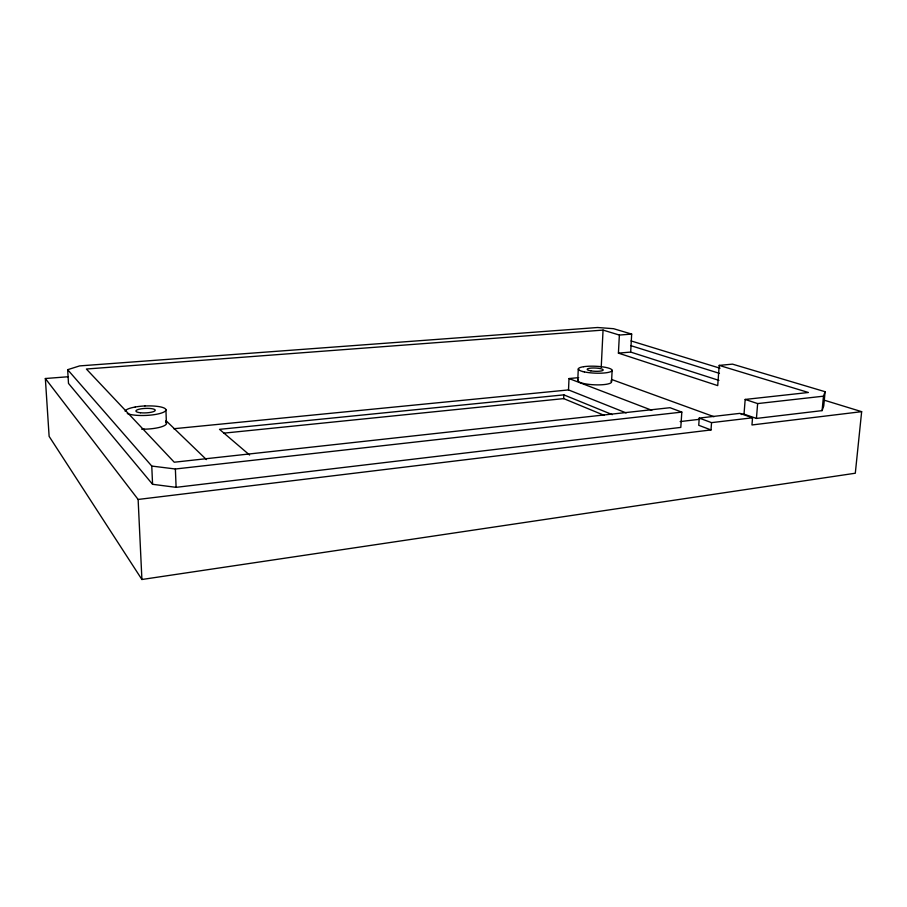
<?xml version="1.0" encoding="UTF-8"?>
<svg xmlns="http://www.w3.org/2000/svg" width="907" height="907" viewBox="0 0 907 907"><rect width="100%" height="100%" fill="white"/><g stroke="black" fill="none" stroke-linecap="round" stroke-linejoin="round"><path stroke-width="1.36" d="M604.232 415.372L563.689 398.615L563.837 394.862L219.528 429.34L249.606 455.031M626.159 412.912L568.519 389.919L569.006 378.548L578.689 377.641M577.77 380.487L578.269 368.99M601.228 367.301L603.053 330.091L86.369 369.024L174.246 462.219L670.001 407.708L681.815 412.107L680.806 427.412L176.105 487.342L152.569 484.293L68.49 383.412L67.662 369.693L79.612 365.906L597.577 327.506L613.574 328.697L631.669 334.093L630.682 352.086L718.934 380.384M611.545 381.836L612.134 370.305M741.234 414.465L744.012 414.148L756.427 418.433L822.093 410.633L823.749 405.939L825.098 391.711L732.482 364.138L719.206 365.396L717.72 385.611L618.415 353.129L619.368 335.057L603.053 330.091M699.24 418.07L698.741 425.281L711.009 429.941L711.53 422.639L699.24 418.07L739.908 413.365L752.538 417.787L751.96 424.964L861.65 411.665L855.301 473.227L141.911 579.494L49.125 436.369L45.35 378.514L67.912 376.768M744.012 414.148L745.18 399.443L808.386 392.493L719.206 365.396M756.427 418.433L757.64 403.581L745.18 399.443M822.093 410.633L823.465 396.189L825.098 391.711M144.961 405.985L147.49 405.905A20.407 4.739 -2.4 0 1 162.954 407.56L164.133 408.025A20.532 4.762 -2.4 0 1 165.924 409.692L166.423 423.75A20.351 4.92 -2.5 0 1 156.741 427.979L154.451 428.365A20.464 4.954 -2.5 0 1 146.855 429.102L144.258 429.192M125.132 411.245L125.223 410.973A20.407 4.739 -2.4 0 1 135.324 407.005M135.268 406.994L137.535 406.642A20.532 4.762 -2.4 0 1 144.916 405.939M583.632 366.7L582.192 366.961A16.916 3.458 2.4 0 0 578.825 369.863L579.403 370.305M45.35 378.514L138.125 499.451L711.009 429.941M711.53 422.639L752.538 417.787M680.148 421.574L699.592 419.306M67.662 369.693L151.764 466.062L175.38 468.998L681.815 412.107M757.64 403.581L823.465 396.189M223.87 433.149L563.689 398.615M173.759 428.739L568.519 389.919M618.415 353.129L630.682 352.086M619.368 335.057L631.669 334.093M584.369 371.915L582.816 371.553M631.045 340.919L720.045 368.219M823.885 400.078L861.65 411.665M631.034 345.714L719.444 373.367M611.477 379.432L713.99 416.698M569.006 378.548L651.827 410.281M127.297 413.558L127.853 413.773A20.407 4.739 -2.4 0 0 143.68 415.497L146.242 415.417A20.532 4.762 -2.4 0 0 153.861 414.714L156.151 414.34A20.407 4.739 -2.4 0 0 165.868 410.281L165.924 409.692M563.837 394.862L612.293 414.635M165.981 420.621L206.433 459.6M166.48 423.467L166.469 423.127A20.464 4.954 -2.5 0 0 165.652 421.925M138.125 499.451L141.911 579.494M151.764 466.062L152.569 484.293M175.38 468.998L176.105 487.342M144.247 429.192A20.464 4.954 -2.5 0 1 141.696 429.204M610.933 380.917A16.882 3.594 2.5 0 1 607.826 384.001L606.386 384.285A16.972 3.617 2.5 0 1 600.978 384.806L598.937 384.874A16.882 3.594 2.5 0 1 583.847 383.536L582.294 383.151A16.984 3.617 2.5 0 1 578.893 381.858L578.258 381.393A16.882 3.594 2.5 0 1 578.349 379.625M584.403 371.915A16.916 3.458 2.4 0 0 599.538 373.208L601.556 373.151A16.916 3.458 2.4 0 0 606.964 372.652L608.416 372.38A16.916 3.458 2.4 0 0 611.522 369.432L610.842 368.99A16.916 3.458 2.4 0 0 607.361 367.777L605.785 367.414A16.916 3.458 2.4 0 0 590.979 366.179L588.96 366.224A16.916 3.458 2.4 0 0 583.677 366.7M582.85 371.553A16.916 3.458 2.4 0 1 579.46 370.305M140.46 412.753A9.682 2.245 -2.4 0 0 155.244 410.338A9.682 2.245 -2.4 0 0 141.027 408.842A9.682 2.245 -2.4 0 0 140.46 412.753M590.82 370.85A8.027 1.633 2.4 0 0 603.189 370.056A8.027 1.633 2.4 0 0 591.534 368.049A8.027 1.633 2.4 0 0 590.82 370.85"/></g></svg>
